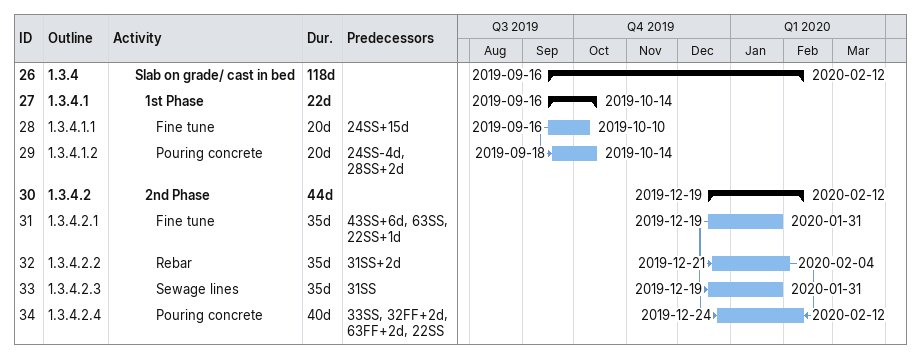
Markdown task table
| ID | WBS | Task | Duration | Start | Finish | Predecessors |
|---|---|---|---|---|---|---|
| 26 | 1.3.4 | **Slab on grade/ cast in bed** | 118d | 2019-09-16 | 2020-02-12 |  |
| 27 | 1.3.4.1 | **1st Phase** | 22d | 2019-09-16 | 2019-10-14 |  |
| 28 | 1.3.4.1.1 | Fine tune | 20d | 2019-09-16 | 2019-10-10 | 24SS+15d |
| 29 | 1.3.4.1.2 | Pouring concrete | 20d | 2019-09-18 | 2019-10-14 | 24SS-4d, 28SS+2d |
| 30 | 1.3.4.2 | **2nd Phase** | 44d | 2019-12-19 | 2020-02-12 |  |
| 31 | 1.3.4.2.1 | Fine tune | 35d | 2019-12-19 | 2020-01-31 | 43SS+6d, 63SS, 22SS+1d |
| 32 | 1.3.4.2.2 | Rebar | 35d | 2019-12-21 | 2020-02-04 | 31SS+2d |
| 33 | 1.3.4.2.3 | Sewage lines | 35d | 2019-12-19 | 2020-01-31 | 31SS |
| 34 | 1.3.4.2.4 | Pouring concrete | 40d | 2019-12-24 | 2020-02-12 | 33SS, 32FF+2d, 63FF+2d, 22SS |
